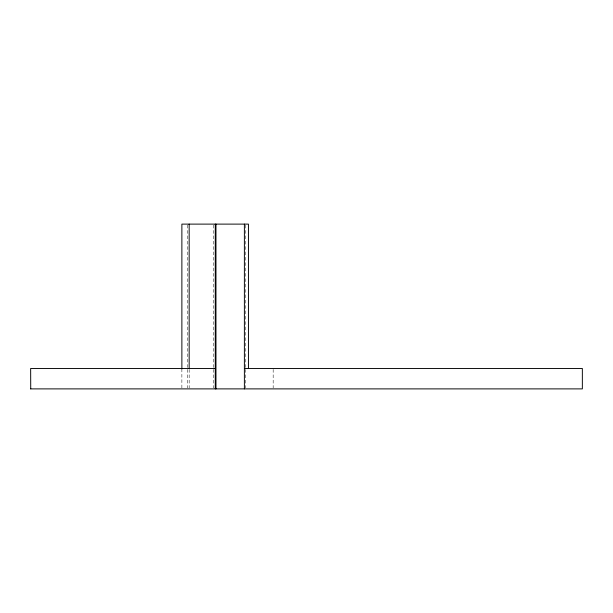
<?xml version="1.0" encoding="UTF-8"?>
<svg xmlns="http://www.w3.org/2000/svg" width="613" height="613" viewBox="0 0 613 613"><rect width="100%" height="100%" fill="white"/><g stroke="black" fill="none" stroke-linecap="round" stroke-linejoin="round"><path stroke-width="0.46" stroke-dasharray="3.06 2.3" d="M273.168 369.409L273.168 387.96M245.568 225.071L245.568 368.482M245.568 369.409L245.568 387.96M213.73 225.071L213.73 368.482M213.73 369.409L213.73 387.96M189.164 369.409L189.164 387.96M187.233 225.071L187.233 368.482M187.233 369.409L187.233 387.96M181.877 368.88L181.877 387.929"/><path stroke-width="0.92" d="M215.263 368.482L30.65 368.482L30.727 388.887M244.388 368.482L582.35 368.482L582.35 388.887L30.65 388.887M248.441 368.482L248.441 224.113L181.877 224.113L181.877 368.88M244.388 224.113L244.388 388.887M215.968 224.113L215.968 388.887M215.263 224.113L215.263 388.887M189.164 224.113L189.164 368.482"/></g></svg>
